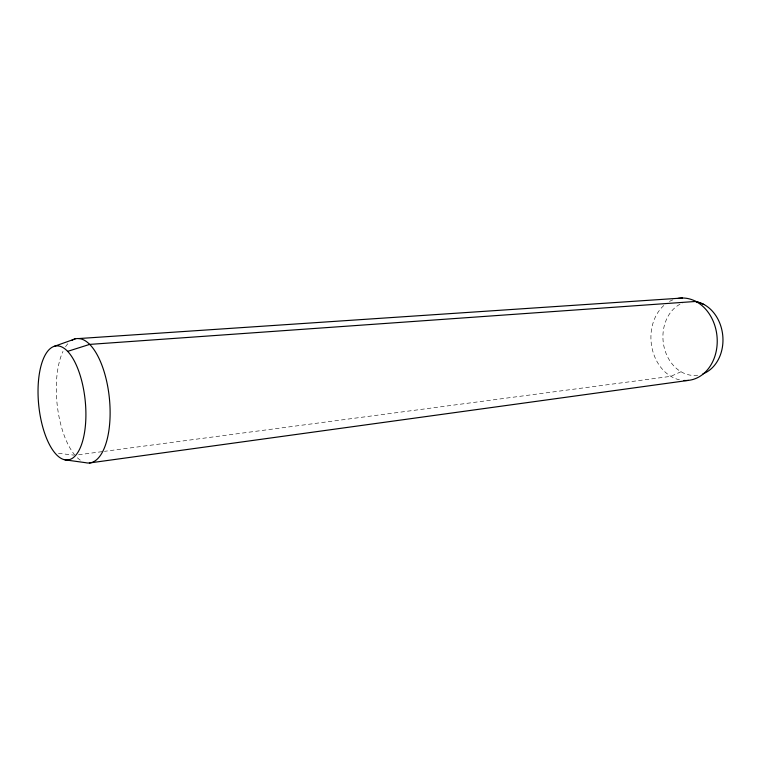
<?xml version="1.0" encoding="UTF-8"?>
<svg xmlns="http://www.w3.org/2000/svg" width="761" height="761" viewBox="0 0 761 761"><rect width="100%" height="100%" fill="white"/><g stroke="black" fill="none" stroke-linecap="round" stroke-linejoin="round"><path stroke-width="0.57" stroke-dasharray="3.81 2.85" d="M681.009 371.739L670.86 376.334L104.438 451.34M78.535 454.774L103.258 451.501M58.464 453.328L73.817 455.107M80.295 460.167A62.507 26.302 84.2 0 1 76.385 456.781M74.997 455.24A62.507 26.302 84.2 0 1 62.992 351.382M65.551 346.769A62.507 26.302 84.2 0 1 68.433 343.106M697.713 375.221A37.165 29.945 84.2 0 1 663.877 346.103A37.165 29.945 84.2 0 1 682.684 302.973M679.468 379.834A41.332 33.075 84.2 0 1 651.968 347.787A41.332 33.075 84.2 0 1 664.106 305.237M669.442 301.461A41.332 33.075 84.2 0 1 673.609 299.577"/><path stroke-width="1.14" d="M54.041 346.417L75.006 338.959M67.615 351.373L89.646 344.4L695.896 301.442L703.744 304.371M89.379 462.983L688.467 380.376M78.573 338.569L682.474 298.017M64.951 459.834A57.303 23.344 84.2 0 0 81.085 378.493A57.303 23.344 84.2 0 0 39.924 370.559A57.303 23.344 84.2 0 0 64.951 459.834L85.755 462.707A62.507 26.302 84.2 0 0 109.156 396.148A62.507 26.302 84.2 0 0 71.601 340.481M695.335 301.546A37.165 29.945 84.2 0 1 722.722 335.211A37.165 29.945 84.2 0 1 702.917 373.87M677.975 298.417A41.332 33.075 84.2 0 1 717.1 337.408A41.332 33.075 84.2 0 1 683.958 380.481"/></g></svg>
